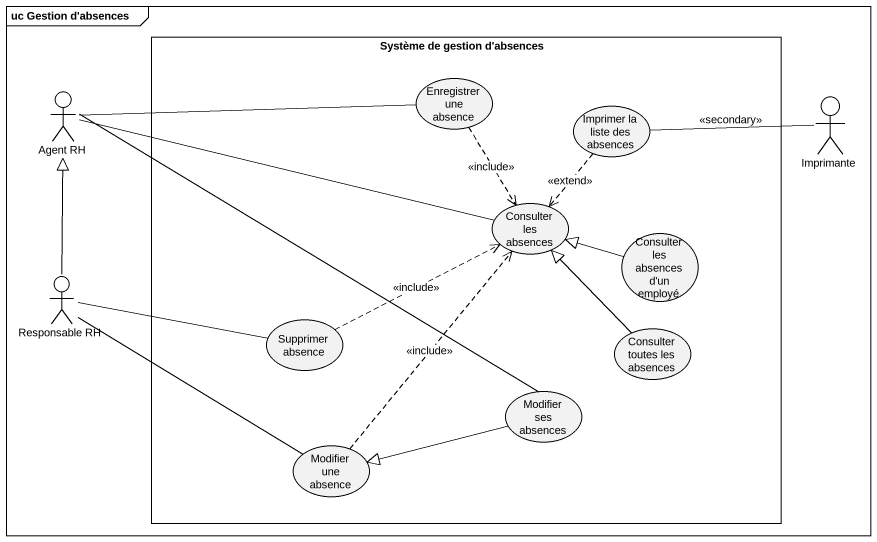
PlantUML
@startuml
mainframe uc Gestion d'absences
rectangle "Système de gestion d'absences" as Système_de_gestion_d {
  usecase "Enregistrer une absence" as Enregistrer_une_absence
  usecase "Imprimer la liste des absences" as Imprimer_la_liste_des
  usecase "Consulter les absences" as Consulter_les_absences
  usecase "Consulter les absences d'un employé" as Consulter_les_absences_d_un
  usecase "Supprimer absence" as Supprimer_absence
  usecase "Consulter toutes les absences" as Consulter_toutes_les
  usecase "Modifier ses absences" as Modifier_ses_absences
  usecase "Modifier une absence" as Modifier_une_absence
}
actor "Agent RH" as Agent_RH
actor Imprimante
actor "Responsable RH" as Responsable_RH
Agent_RH -right- Enregistrer_une_absence
Agent_RH -right- Consulter_les_absences
Agent_RH -- Modifier_ses_absences
Enregistrer_une_absence ..> Consulter_les_absences : <<include>>
Imprimer_la_liste_des -right- Imprimante : <<secondary>>
Imprimer_la_liste_des ..> Consulter_les_absences : <<extend>>
Consulter_les_absences_d_un -left-|> Consulter_les_absences
Responsable_RH -up-|> Agent_RH
Responsable_RH -right- Supprimer_absence
Responsable_RH -- Modifier_une_absence
Supprimer_absence .right.> Consulter_les_absences : <<include>>
Consulter_toutes_les -up-|> Consulter_les_absences
Modifier_ses_absences -left-|> Modifier_une_absence
Modifier_une_absence .up.> Consulter_les_absences : <<include>>
@enduml
